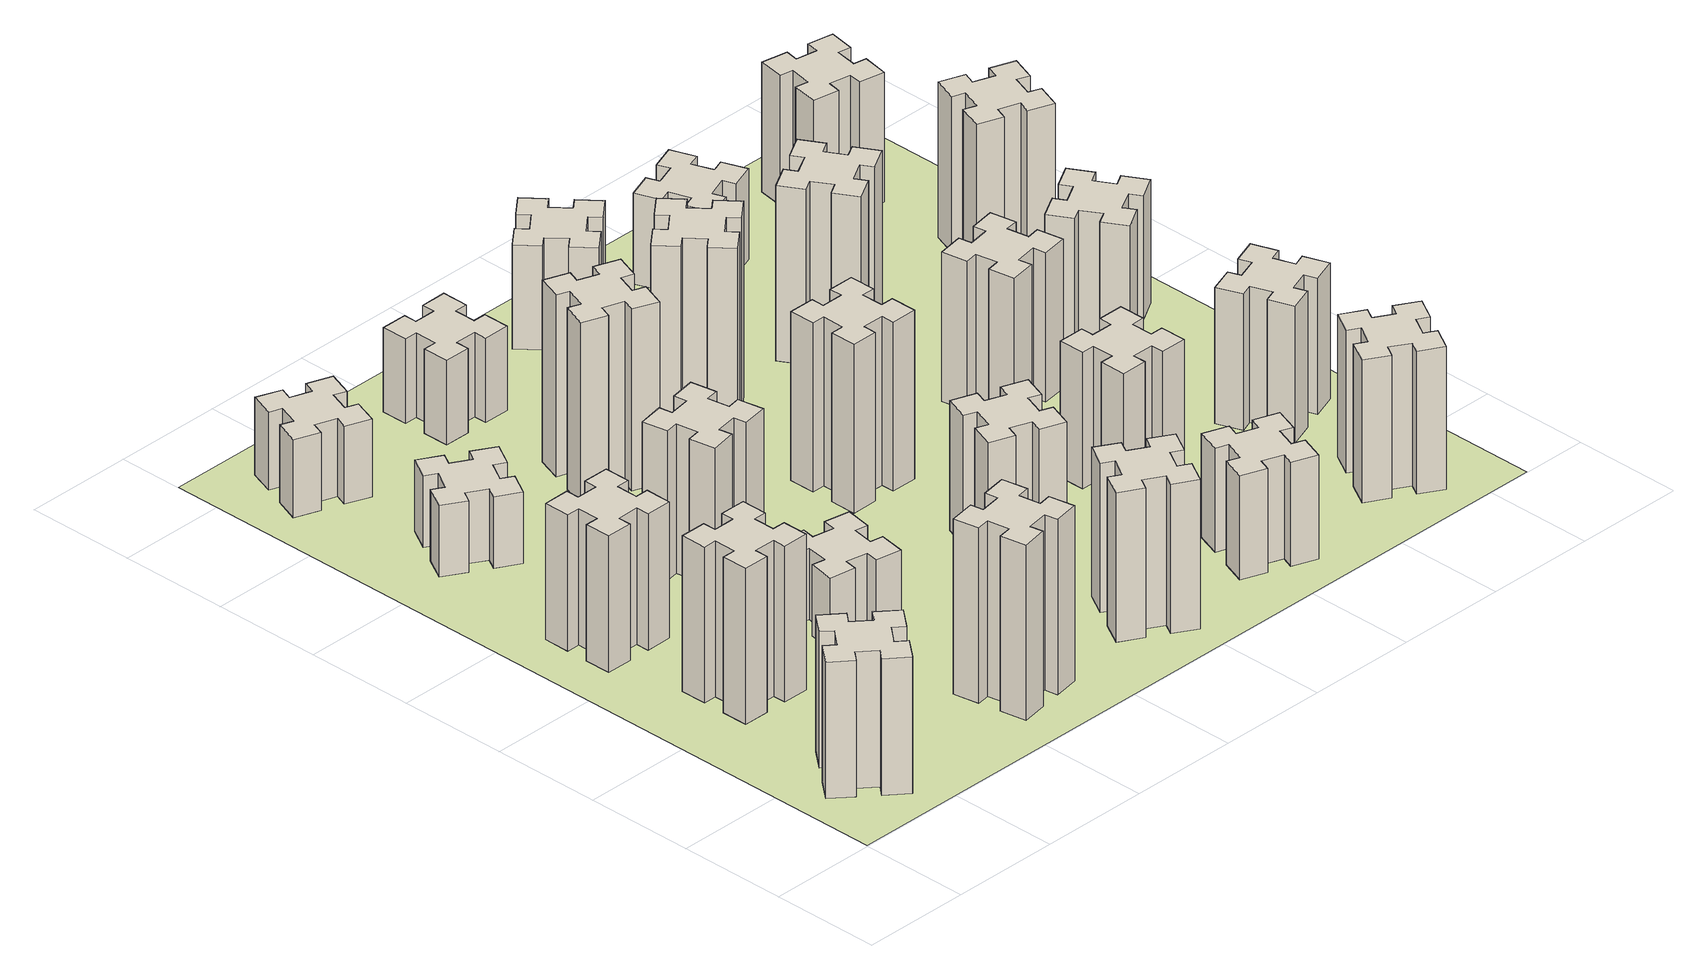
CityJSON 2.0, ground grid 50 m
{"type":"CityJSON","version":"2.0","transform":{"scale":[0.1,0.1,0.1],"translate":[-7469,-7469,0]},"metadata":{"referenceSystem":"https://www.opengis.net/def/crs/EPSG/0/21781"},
"CityObjects":{
"building1":{"type":"Building","attributes":{"class":"1000","function":"1000","usage":"1000","yearOfConstruction":2016,"roofType":"1000","measuredHeight":63,"storeysAboveGround":30,"storeysBelowGround":0},"geometry":[{"type":"Solid","lod":"1","boundaries":[[[[0,1,2,3,4,5,6,7,8,9,10,11,12,13,14,15,16,17,18,19]],[[17,16,20,21]],[[16,15,22,20]],[[15,14,23,22]],[[14,13,24,23]],[[13,12,25,24]],[[12,11,26,25]],[[11,10,27,26]],[[10,9,28,27]],[[9,8,29,28]],[[8,7,30,29]],[[7,6,31,30]],[[6,5,32,31]],[[5,4,33,32]],[[4,3,34,33]],[[3,2,35,34]],[[2,1,36,35]],[[1,0,37,36]],[[0,19,38,37]],[[19,18,39,38]],[[18,17,21,39]],[[24,25,26,27,28,29,30,31,32,33,34,35,36,37,38,39,21,20,22,23]]]]}]},
"building2":{"type":"Building","attributes":{"class":"1000","function":"1000","usage":"1000","yearOfConstruction":2016,"roofType":"1000","measuredHeight":72,"storeysAboveGround":30,"storeysBelowGround":0},"geometry":[{"type":"Solid","lod":"1","boundaries":[[[[40,41,42,43,44,45,46,47,48,49,50,51,52,53,54,55,56,57,58,59]],[[57,56,60,61]],[[56,55,62,60]],[[55,54,63,62]],[[54,53,64,63]],[[53,52,65,64]],[[52,51,66,65]],[[51,50,67,66]],[[50,49,68,67]],[[49,48,69,68]],[[48,47,70,69]],[[47,46,71,70]],[[46,45,72,71]],[[45,44,73,72]],[[44,43,74,73]],[[43,42,75,74]],[[42,41,76,75]],[[41,40,77,76]],[[40,59,78,77]],[[59,58,79,78]],[[58,57,61,79]],[[64,65,66,67,68,69,70,71,72,73,74,75,76,77,78,79,61,60,62,63]]]]}]},
"building3":{"type":"Building","attributes":{"class":"1000","function":"1000","usage":"1000","yearOfConstruction":2016,"roofType":"1000","measuredHeight":63,"storeysAboveGround":30,"storeysBelowGround":0},"geometry":[{"type":"Solid","lod":"1","boundaries":[[[[80,81,82,83,84,85,86,87,88,89,90,91,92,93,94,95,96,97,98,99]],[[97,96,100,101]],[[96,95,102,100]],[[95,94,103,102]],[[94,93,104,103]],[[93,92,105,104]],[[92,91,106,105]],[[91,90,107,106]],[[90,89,108,107]],[[89,88,109,108]],[[88,87,110,109]],[[87,86,111,110]],[[86,85,112,111]],[[85,84,113,112]],[[84,83,114,113]],[[83,82,115,114]],[[82,81,116,115]],[[81,80,117,116]],[[80,99,118,117]],[[99,98,119,118]],[[98,97,101,119]],[[104,105,106,107,108,109,110,111,112,113,114,115,116,117,118,119,101,100,102,103]]]]}]},
"building4":{"type":"Building","attributes":{"class":"1000","function":"1000","usage":"1000","yearOfConstruction":2016,"roofType":"1000","measuredHeight":33,"storeysAboveGround":30,"storeysBelowGround":0},"geometry":[{"type":"Solid","lod":"1","boundaries":[[[[120,121,122,123,124,125,126,127,128,129,130,131,132,133,134,135,136,137,138,139]],[[137,136,140,141]],[[136,135,142,140]],[[135,134,143,142]],[[134,133,144,143]],[[133,132,145,144]],[[132,131,146,145]],[[131,130,147,146]],[[130,129,148,147]],[[129,128,149,148]],[[128,127,150,149]],[[127,126,151,150]],[[126,125,152,151]],[[125,124,153,152]],[[124,123,154,153]],[[123,122,155,154]],[[122,121,156,155]],[[121,120,157,156]],[[120,139,158,157]],[[139,138,159,158]],[[138,137,141,159]],[[144,145,146,147,148,149,150,151,152,153,154,155,156,157,158,159,141,140,142,143]]]]}]},
"building5":{"type":"Building","attributes":{"class":"1000","function":"1000","usage":"1000","yearOfConstruction":2016,"roofType":"1000","measuredHeight":81,"storeysAboveGround":30,"storeysBelowGround":0},"geometry":[{"type":"Solid","lod":"1","boundaries":[[[[160,161,162,163,164,165,166,167,168,169,170,171,172,173,174,175,176,177,178,179]],[[177,176,180,181]],[[176,175,182,180]],[[175,174,183,182]],[[174,173,184,183]],[[173,172,185,184]],[[172,171,186,185]],[[171,170,187,186]],[[170,169,188,187]],[[169,168,189,188]],[[168,167,190,189]],[[167,166,191,190]],[[166,165,192,191]],[[165,164,193,192]],[[164,163,194,193]],[[163,162,195,194]],[[162,161,196,195]],[[161,160,197,196]],[[160,179,198,197]],[[179,178,199,198]],[[178,177,181,199]],[[184,185,186,187,188,189,190,191,192,193,194,195,196,197,198,199,181,180,182,183]]]]}]},
"building6":{"type":"Building","attributes":{"class":"1000","function":"1000","usage":"1000","yearOfConstruction":2016,"roofType":"1000","measuredHeight":36,"storeysAboveGround":30,"storeysBelowGround":0},"geometry":[{"type":"Solid","lod":"1","boundaries":[[[[200,201,202,203,204,205,206,207,208,209,210,211,212,213,214,215,216,217,218,219]],[[217,216,220,221]],[[216,215,222,220]],[[215,214,223,222]],[[214,213,224,223]],[[213,212,225,224]],[[212,211,226,225]],[[211,210,227,226]],[[210,209,228,227]],[[209,208,229,228]],[[208,207,230,229]],[[207,206,231,230]],[[206,205,232,231]],[[205,204,233,232]],[[204,203,234,233]],[[203,202,235,234]],[[202,201,236,235]],[[201,200,237,236]],[[200,219,238,237]],[[219,218,239,238]],[[218,217,221,239]],[[224,225,226,227,228,229,230,231,232,233,234,235,236,237,238,239,221,220,222,223]]]]}]},
"building7":{"type":"Building","attributes":{"class":"1000","function":"1000","usage":"1000","yearOfConstruction":2016,"roofType":"1000","measuredHeight":33,"storeysAboveGround":30,"storeysBelowGround":0},"geometry":[{"type":"Solid","lod":"1","boundaries":[[[[240,241,242,243,244,245,246,247,248,249,250,251,252,253,254,255,256,257,258,259]],[[257,256,260,261]],[[256,255,262,260]],[[255,254,263,262]],[[254,253,264,263]],[[253,252,265,264]],[[252,251,266,265]],[[251,250,267,266]],[[250,249,268,267]],[[249,248,269,268]],[[248,247,270,269]],[[247,246,271,270]],[[246,245,272,271]],[[245,244,273,272]],[[244,243,274,273]],[[243,242,275,274]],[[242,241,276,275]],[[241,240,277,276]],[[240,259,278,277]],[[259,258,279,278]],[[258,257,261,279]],[[264,265,266,267,268,269,270,271,272,273,274,275,276,277,278,279,261,260,262,263]]]]}]},
"building8":{"type":"Building","attributes":{"class":"1000","function":"1000","usage":"1000","yearOfConstruction":2016,"roofType":"1000","measuredHeight":69,"storeysAboveGround":30,"storeysBelowGround":0},"geometry":[{"type":"Solid","lod":"1","boundaries":[[[[280,281,282,283,284,285,286,287,288,289,290,291,292,293,294,295,296,297,298,299]],[[297,296,300,301]],[[296,295,302,300]],[[295,294,303,302]],[[294,293,304,303]],[[293,292,305,304]],[[292,291,306,305]],[[291,290,307,306]],[[290,289,308,307]],[[289,288,309,308]],[[288,287,310,309]],[[287,286,311,310]],[[286,285,312,311]],[[285,284,313,312]],[[284,283,314,313]],[[283,282,315,314]],[[282,281,316,315]],[[281,280,317,316]],[[280,299,318,317]],[[299,298,319,318]],[[298,297,301,319]],[[304,305,306,307,308,309,310,311,312,313,314,315,316,317,318,319,301,300,302,303]]]]}]},
"building9":{"type":"Building","attributes":{"class":"1000","function":"1000","usage":"1000","yearOfConstruction":2016,"roofType":"1000","measuredHeight":84,"storeysAboveGround":30,"storeysBelowGround":0},"geometry":[{"type":"Solid","lod":"1","boundaries":[[[[320,321,322,323,324,325,326,327,328,329,330,331,332,333,334,335,336,337,338,339]],[[337,336,340,341]],[[336,335,342,340]],[[335,334,343,342]],[[334,333,344,343]],[[333,332,345,344]],[[332,331,346,345]],[[331,330,347,346]],[[330,329,348,347]],[[329,328,349,348]],[[328,327,350,349]],[[327,326,351,350]],[[326,325,352,351]],[[325,324,353,352]],[[324,323,354,353]],[[323,322,355,354]],[[322,321,356,355]],[[321,320,357,356]],[[320,339,358,357]],[[339,338,359,358]],[[338,337,341,359]],[[344,345,346,347,348,349,350,351,352,353,354,355,356,357,358,359,341,340,342,343]]]]}]},
"building10":{"type":"Building","attributes":{"class":"1000","function":"1000","usage":"1000","yearOfConstruction":2016,"roofType":"1000","measuredHeight":69,"storeysAboveGround":30,"storeysBelowGround":0},"geometry":[{"type":"Solid","lod":"1","boundaries":[[[[360,361,362,363,364,365,366,367,368,369,370,371,372,373,374,375,376,377,378,379]],[[377,376,380,381]],[[376,375,382,380]],[[375,374,383,382]],[[374,373,384,383]],[[373,372,385,384]],[[372,371,386,385]],[[371,370,387,386]],[[370,369,388,387]],[[369,368,389,388]],[[368,367,390,389]],[[367,366,391,390]],[[366,365,392,391]],[[365,364,393,392]],[[364,363,394,393]],[[363,362,395,394]],[[362,361,396,395]],[[361,360,397,396]],[[360,379,398,397]],[[379,378,399,398]],[[378,377,381,399]],[[384,385,386,387,388,389,390,391,392,393,394,395,396,397,398,399,381,380,382,383]]]]}]},
"building11":{"type":"Building","attributes":{"class":"1000","function":"1000","usage":"1000","yearOfConstruction":2016,"roofType":"1000","measuredHeight":39,"storeysAboveGround":30,"storeysBelowGround":0},"geometry":[{"type":"Solid","lod":"1","boundaries":[[[[400,401,402,403,404,405,406,407,408,409,410,411,412,413,414,415,416,417,418,419]],[[417,416,420,421]],[[416,415,422,420]],[[415,414,423,422]],[[414,413,424,423]],[[413,412,425,424]],[[412,411,426,425]],[[411,410,427,426]],[[410,409,428,427]],[[409,408,429,428]],[[408,407,430,429]],[[407,406,431,430]],[[406,405,432,431]],[[405,404,433,432]],[[404,403,434,433]],[[403,402,435,434]],[[402,401,436,435]],[[401,400,437,436]],[[400,419,438,437]],[[419,418,439,438]],[[418,417,421,439]],[[424,425,426,427,428,429,430,431,432,433,434,435,436,437,438,439,421,420,422,423]]]]}]},
"building12":{"type":"Building","attributes":{"class":"1000","function":"1000","usage":"1000","yearOfConstruction":2016,"roofType":"1000","measuredHeight":60,"storeysAboveGround":30,"storeysBelowGround":0},"geometry":[{"type":"Solid","lod":"1","boundaries":[[[[440,441,442,443,444,445,446,447,448,449,450,451,452,453,454,455,456,457,458,459]],[[457,456,460,461]],[[456,455,462,460]],[[455,454,463,462]],[[454,453,464,463]],[[453,452,465,464]],[[452,451,466,465]],[[451,450,467,466]],[[450,449,468,467]],[[449,448,469,468]],[[448,447,470,469]],[[447,446,471,470]],[[446,445,472,471]],[[445,444,473,472]],[[444,443,474,473]],[[443,442,475,474]],[[442,441,476,475]],[[441,440,477,476]],[[440,459,478,477]],[[459,458,479,478]],[[458,457,461,479]],[[464,465,466,467,468,469,470,471,472,473,474,475,476,477,478,479,461,460,462,463]]]]}]},
"building13":{"type":"Building","attributes":{"class":"1000","function":"1000","usage":"1000","yearOfConstruction":2016,"roofType":"1000","measuredHeight":78,"storeysAboveGround":30,"storeysBelowGround":0},"geometry":[{"type":"Solid","lod":"1","boundaries":[[[[480,481,482,483,484,485,486,487,488,489,490,491,492,493,494,495,496,497,498,499]],[[497,496,500,501]],[[496,495,502,500]],[[495,494,503,502]],[[494,493,504,503]],[[493,492,505,504]],[[492,491,506,505]],[[491,490,507,506]],[[490,489,508,507]],[[489,488,509,508]],[[488,487,510,509]],[[487,486,511,510]],[[486,485,512,511]],[[485,484,513,512]],[[484,483,514,513]],[[483,482,515,514]],[[482,481,516,515]],[[481,480,517,516]],[[480,499,518,517]],[[499,498,519,518]],[[498,497,501,519]],[[504,505,506,507,508,509,510,511,512,513,514,515,516,517,518,519,501,500,502,503]]]]}]},
"building14":{"type":"Building","attributes":{"class":"1000","function":"1000","usage":"1000","yearOfConstruction":2016,"roofType":"1000","measuredHeight":90,"storeysAboveGround":30,"storeysBelowGround":0},"geometry":[{"type":"Solid","lod":"1","boundaries":[[[[520,521,522,523,524,525,526,527,528,529,530,531,532,533,534,535,536,537,538,539]],[[537,536,540,541]],[[536,535,542,540]],[[535,534,543,542]],[[534,533,544,543]],[[533,532,545,544]],[[532,531,546,545]],[[531,530,547,546]],[[530,529,548,547]],[[529,528,549,548]],[[528,527,550,549]],[[527,526,551,550]],[[526,525,552,551]],[[525,524,553,552]],[[524,523,554,553]],[[523,522,555,554]],[[522,521,556,555]],[[521,520,557,556]],[[520,539,558,557]],[[539,538,559,558]],[[538,537,541,559]],[[544,545,546,547,548,549,550,551,552,553,554,555,556,557,558,559,541,540,542,543]]]]}]},
"building15":{"type":"Building","attributes":{"class":"1000","function":"1000","usage":"1000","yearOfConstruction":2016,"roofType":"1000","measuredHeight":48,"storeysAboveGround":30,"storeysBelowGround":0},"geometry":[{"type":"Solid","lod":"1","boundaries":[[[[560,561,562,563,564,565,566,567,568,569,570,571,572,573,574,575,576,577,578,579]],[[577,576,580,581]],[[576,575,582,580]],[[575,574,583,582]],[[574,573,584,583]],[[573,572,585,584]],[[572,571,586,585]],[[571,570,587,586]],[[570,569,588,587]],[[569,568,589,588]],[[568,567,590,589]],[[567,566,591,590]],[[566,565,592,591]],[[565,564,593,592]],[[564,563,594,593]],[[563,562,595,594]],[[562,561,596,595]],[[561,560,597,596]],[[560,579,598,597]],[[579,578,599,598]],[[578,577,581,599]],[[584,585,586,587,588,589,590,591,592,593,594,595,596,597,598,599,581,580,582,583]]]]}]},
"building16":{"type":"Building","attributes":{"class":"1000","function":"1000","usage":"1000","yearOfConstruction":2016,"roofType":"1000","measuredHeight":48,"storeysAboveGround":30,"storeysBelowGround":0},"geometry":[{"type":"Solid","lod":"1","boundaries":[[[[600,601,602,603,604,605,606,607,608,609,610,611,612,613,614,615,616,617,618,619]],[[617,616,620,621]],[[616,615,622,620]],[[615,614,623,622]],[[614,613,624,623]],[[613,612,625,624]],[[612,611,626,625]],[[611,610,627,626]],[[610,609,628,627]],[[609,608,629,628]],[[608,607,630,629]],[[607,606,631,630]],[[606,605,632,631]],[[605,604,633,632]],[[604,603,634,633]],[[603,602,635,634]],[[602,601,636,635]],[[601,600,637,636]],[[600,619,638,637]],[[619,618,639,638]],[[618,617,621,639]],[[624,625,626,627,628,629,630,631,632,633,634,635,636,637,638,639,621,620,622,623]]]]}]},
"building17":{"type":"Building","attributes":{"class":"1000","function":"1000","usage":"1000","yearOfConstruction":2016,"roofType":"1000","measuredHeight":63,"storeysAboveGround":30,"storeysBelowGround":0},"geometry":[{"type":"Solid","lod":"1","boundaries":[[[[640,641,642,643,644,645,646,647,648,649,650,651,652,653,654,655,656,657,658,659]],[[657,656,660,661]],[[656,655,662,660]],[[655,654,663,662]],[[654,653,664,663]],[[653,652,665,664]],[[652,651,666,665]],[[651,650,667,666]],[[650,649,668,667]],[[649,648,669,668]],[[648,647,670,669]],[[647,646,671,670]],[[646,645,672,671]],[[645,644,673,672]],[[644,643,674,673]],[[643,642,675,674]],[[642,641,676,675]],[[641,640,677,676]],[[640,659,678,677]],[[659,658,679,678]],[[658,657,661,679]],[[664,665,666,667,668,669,670,671,672,673,674,675,676,677,678,679,661,660,662,663]]]]}]},
"building18":{"type":"Building","attributes":{"class":"1000","function":"1000","usage":"1000","yearOfConstruction":2016,"roofType":"1000","measuredHeight":69,"storeysAboveGround":30,"storeysBelowGround":0},"geometry":[{"type":"Solid","lod":"1","boundaries":[[[[680,681,682,683,684,685,686,687,688,689,690,691,692,693,694,695,696,697,698,699]],[[697,696,700,701]],[[696,695,702,700]],[[695,694,703,702]],[[694,693,704,703]],[[693,692,705,704]],[[692,691,706,705]],[[691,690,707,706]],[[690,689,708,707]],[[689,688,709,708]],[[688,687,710,709]],[[687,686,711,710]],[[686,685,712,711]],[[685,684,713,712]],[[684,683,714,713]],[[683,682,715,714]],[[682,681,716,715]],[[681,680,717,716]],[[680,699,718,717]],[[699,698,719,718]],[[698,697,701,719]],[[704,705,706,707,708,709,710,711,712,713,714,715,716,717,718,719,701,700,702,703]]]]}]},
"building19":{"type":"Building","attributes":{"class":"1000","function":"1000","usage":"1000","yearOfConstruction":2016,"roofType":"1000","measuredHeight":81,"storeysAboveGround":30,"storeysBelowGround":0},"geometry":[{"type":"Solid","lod":"1","boundaries":[[[[720,721,722,723,724,725,726,727,728,729,730,731,732,733,734,735,736,737,738,739]],[[737,736,740,741]],[[736,735,742,740]],[[735,734,743,742]],[[734,733,744,743]],[[733,732,745,744]],[[732,731,746,745]],[[731,730,747,746]],[[730,729,748,747]],[[729,728,749,748]],[[728,727,750,749]],[[727,726,751,750]],[[726,725,752,751]],[[725,724,753,752]],[[724,723,754,753]],[[723,722,755,754]],[[722,721,756,755]],[[721,720,757,756]],[[720,739,758,757]],[[739,738,759,758]],[[738,737,741,759]],[[744,745,746,747,748,749,750,751,752,753,754,755,756,757,758,759,741,740,742,743]]]]}]},
"building20":{"type":"Building","attributes":{"class":"1000","function":"1000","usage":"1000","yearOfConstruction":2016,"roofType":"1000","measuredHeight":66,"storeysAboveGround":30,"storeysBelowGround":0},"geometry":[{"type":"Solid","lod":"1","boundaries":[[[[760,761,762,763,764,765,766,767,768,769,770,771,772,773,774,775,776,777,778,779]],[[777,776,780,781]],[[776,775,782,780]],[[775,774,783,782]],[[774,773,784,783]],[[773,772,785,784]],[[772,771,786,785]],[[771,770,787,786]],[[770,769,788,787]],[[769,768,789,788]],[[768,767,790,789]],[[767,766,791,790]],[[766,765,792,791]],[[765,764,793,792]],[[764,763,794,793]],[[763,762,795,794]],[[762,761,796,795]],[[761,760,797,796]],[[760,779,798,797]],[[779,778,799,798]],[[778,777,781,799]],[[784,785,786,787,788,789,790,791,792,793,794,795,796,797,798,799,781,780,782,783]]]]}]},
"building21":{"type":"Building","attributes":{"class":"1000","function":"1000","usage":"1000","yearOfConstruction":2016,"roofType":"1000","measuredHeight":42,"storeysAboveGround":30,"storeysBelowGround":0},"geometry":[{"type":"Solid","lod":"1","boundaries":[[[[800,801,802,803,804,805,806,807,808,809,810,811,812,813,814,815,816,817,818,819]],[[817,816,820,821]],[[816,815,822,820]],[[815,814,823,822]],[[814,813,824,823]],[[813,812,825,824]],[[812,811,826,825]],[[811,810,827,826]],[[810,809,828,827]],[[809,808,829,828]],[[808,807,830,829]],[[807,806,831,830]],[[806,805,832,831]],[[805,804,833,832]],[[804,803,834,833]],[[803,802,835,834]],[[802,801,836,835]],[[801,800,837,836]],[[800,819,838,837]],[[819,818,839,838]],[[818,817,821,839]],[[824,825,826,827,828,829,830,831,832,833,834,835,836,837,838,839,821,820,822,823]]]]}]},
"building22":{"type":"Building","attributes":{"class":"1000","function":"1000","usage":"1000","yearOfConstruction":2016,"roofType":"1000","measuredHeight":63,"storeysAboveGround":30,"storeysBelowGround":0},"geometry":[{"type":"Solid","lod":"1","boundaries":[[[[840,841,842,843,844,845,846,847,848,849,850,851,852,853,854,855,856,857,858,859]],[[857,856,860,861]],[[856,855,862,860]],[[855,854,863,862]],[[854,853,864,863]],[[853,852,865,864]],[[852,851,866,865]],[[851,850,867,866]],[[850,849,868,867]],[[849,848,869,868]],[[848,847,870,869]],[[847,846,871,870]],[[846,845,872,871]],[[845,844,873,872]],[[844,843,874,873]],[[843,842,875,874]],[[842,841,876,875]],[[841,840,877,876]],[[840,859,878,877]],[[859,858,879,878]],[[858,857,861,879]],[[864,865,866,867,868,869,870,871,872,873,874,875,876,877,878,879,861,860,862,863]]]]}]},
"building23":{"type":"Building","attributes":{"class":"1000","function":"1000","usage":"1000","yearOfConstruction":2016,"roofType":"1000","measuredHeight":57,"storeysAboveGround":30,"storeysBelowGround":0},"geometry":[{"type":"Solid","lod":"1","boundaries":[[[[880,881,882,883,884,885,886,887,888,889,890,891,892,893,894,895,896,897,898,899]],[[897,896,900,901]],[[896,895,902,900]],[[895,894,903,902]],[[894,893,904,903]],[[893,892,905,904]],[[892,891,906,905]],[[891,890,907,906]],[[890,889,908,907]],[[889,888,909,908]],[[888,887,910,909]],[[887,886,911,910]],[[886,885,912,911]],[[885,884,913,912]],[[884,883,914,913]],[[883,882,915,914]],[[882,881,916,915]],[[881,880,917,916]],[[880,899,918,917]],[[899,898,919,918]],[[898,897,901,919]],[[904,905,906,907,908,909,910,911,912,913,914,915,916,917,918,919,901,900,902,903]]]]}]},
"building24":{"type":"Building","attributes":{"class":"1000","function":"1000","usage":"1000","yearOfConstruction":2016,"roofType":"1000","measuredHeight":72,"storeysAboveGround":30,"storeysBelowGround":0},"geometry":[{"type":"Solid","lod":"1","boundaries":[[[[920,921,922,923,924,925,926,927,928,929,930,931,932,933,934,935,936,937,938,939]],[[937,936,940,941]],[[936,935,942,940]],[[935,934,943,942]],[[934,933,944,943]],[[933,932,945,944]],[[932,931,946,945]],[[931,930,947,946]],[[930,929,948,947]],[[929,928,949,948]],[[928,927,950,949]],[[927,926,951,950]],[[926,925,952,951]],[[925,924,953,952]],[[924,923,954,953]],[[923,922,955,954]],[[922,921,956,955]],[[921,920,957,956]],[[920,939,958,957]],[[939,938,959,958]],[[938,937,941,959]],[[944,945,946,947,948,949,950,951,952,953,954,955,956,957,958,959,941,940,942,943]]]]}]},
"building25":{"type":"Building","attributes":{"class":"1000","function":"1000","usage":"1000","yearOfConstruction":2016,"roofType":"1000","measuredHeight":60,"storeysAboveGround":30,"storeysBelowGround":0},"geometry":[{"type":"Solid","lod":"1","boundaries":[[[[960,961,962,963,964,965,966,967,968,969,970,971,972,973,974,975,976,977,978,979]],[[977,976,980,981]],[[976,975,982,980]],[[975,974,983,982]],[[974,973,984,983]],[[973,972,985,984]],[[972,971,986,985]],[[971,970,987,986]],[[970,969,988,987]],[[969,968,989,988]],[[968,967,990,989]],[[967,966,991,990]],[[966,965,992,991]],[[965,964,993,992]],[[964,963,994,993]],[[963,962,995,994]],[[962,961,996,995]],[[961,960,997,996]],[[960,979,998,997]],[[979,978,999,998]],[[978,977,981,999]],[[984,985,986,987,988,989,990,991,992,993,994,995,996,997,998,999,981,980,982,983]]]]}]},
"landuse1":{"type":"LandUse","attributes":{"name":"plot1","function":"1010"},"geometry":[{"type":"MultiSurface","lod":"1","boundaries":[[[1000,1001,1002,1003]]]}]}
},
"vertices":[
[427,266,0],[492,343,0],[538,304,0],[615,396,0],[523,473,0],[484,427,0],[408,492,0],[446,538,0],[354,615,0],[277,523,0],[323,484,0],[259,408,0],[213,446,0],[136,354,0],[228,277,0],[266,323,0],[343,259,0],[304,213,0],[396,136,0],[473,228,0],[343,259,630],[304,213,630],[266,323,630],[228,277,630],[136,354,630],[213,446,630],[259,408,630],[323,484,630],[277,523,630],[354,615,630],[446,538,630],[408,492,630],[484,427,630],[523,473,630],[615,396,630],[538,304,630],[492,343,630],[427,266,630],[473,228,630],[396,136,630],
[525,1225,0],[425,1225,0],[425,1285,0],[305,1285,0],[305,1165,0],[365,1165,0],[365,1065,0],[305,1065,0],[305,945,0],[425,945,0],[425,1005,0],[525,1005,0],[525,945,0],[645,945,0],[645,1065,0],[585,1065,0],[585,1165,0],[645,1165,0],[645,1285,0],[525,1285,0],[585,1165,720],[645,1165,720],[585,1065,720],[645,1065,720],[645,945,720],[525,945,720],[525,1005,720],[425,1005,720],[425,945,720],[305,945,720],[305,1065,720],[365,1065,720],[365,1165,720],[305,1165,720],[305,1285,720],[425,1285,720],[425,1225,720],[525,1225,720],[525,1285,720],[645,1285,720],
[485,1705,0],[485,1805,0],[545,1805,0],[545,1925,0],[425,1925,0],[425,1865,0],[325,1865,0],[325,1925,0],[205,1925,0],[205,1805,0],[265,1805,0],[265,1705,0],[205,1705,0],[205,1585,0],[325,1585,0],[325,1645,0],[425,1645,0],[425,1585,0],[545,1585,0],[545,1705,0],[425,1645,630],[425,1585,630],[325,1645,630],[325,1585,630],[205,1585,630],[205,1705,630],[265,1705,630],[265,1805,630],[205,1805,630],[205,1925,630],[325,1925,630],[325,1865,630],[425,1865,630],[425,1925,630],[545,1925,630],[545,1805,630],[485,1805,630],[485,1705,630],[545,1705,630],[545,1585,630],
[377,2525,0],[464,2475,0],[434,2423,0],[538,2363,0],[598,2467,0],[546,2497,0],[596,2584,0],[648,2554,0],[708,2658,0],[604,2718,0],[574,2666,0],[487,2716,0],[517,2768,0],[413,2828,0],[353,2724,0],[405,2694,0],[355,2607,0],[303,2637,0],[243,2533,0],[347,2473,0],[355,2607,330],[303,2637,330],[405,2694,330],[353,2724,330],[413,2828,330],[517,2768,330],[487,2716,330],[574,2666,330],[604,2718,330],[708,2658,330],[648,2554,330],[596,2584,330],[546,2497,330],[598,2467,330],[538,2363,330],[434,2423,330],[464,2475,330],[377,2525,330],[347,2473,330],[243,2533,330],
[1332,345,0],[1315,444,0],[1374,454,0],[1353,572,0],[1235,551,0],[1245,492,0],[1147,475,0],[1137,534,0],[1018,513,0],[1039,395,0],[1098,405,0],[1116,307,0],[1057,297,0],[1077,178,0],[1196,199,0],[1185,258,0],[1284,276,0],[1294,217,0],[1412,237,0],[1391,356,0],[1284,276,810],[1294,217,810],[1185,258,810],[1196,199,810],[1077,178,810],[1057,297,810],[1116,307,810],[1098,405,810],[1039,395,810],[1018,513,810],[1137,534,810],[1147,475,810],[1245,492,810],[1235,551,810],[1353,572,810],[1374,454,810],[1315,444,810],[1332,345,810],[1391,356,810],[1412,237,810],
[291,3249,0],[385,3215,0],[364,3159,0],[477,3117,0],[518,3230,0],[462,3251,0],[496,3345,0],[552,3324,0],[593,3437,0],[480,3478,0],[460,3422,0],[366,3456,0],[387,3512,0],[274,3553,0],[233,3440,0],[289,3420,0],[255,3326,0],[199,3347,0],[157,3234,0],[270,3193,0],[255,3326,360],[199,3347,360],[289,3420,360],[233,3440,360],[274,3553,360],[387,3512,360],[366,3456,360],[460,3422,360],[480,3478,360],[593,3437,360],[552,3324,360],[496,3345,360],[462,3251,360],[518,3230,360],[477,3117,360],[364,3159,360],[385,3215,360],[291,3249,360],[270,3193,360],[157,3234,360],
[1016,1284,0],[998,1185,0],[939,1196,0],[918,1077,0],[1037,1057,0],[1047,1116,0],[1145,1098,0],[1135,1039,0],[1253,1018,0],[1274,1137,0],[1215,1147,0],[1232,1245,0],[1291,1235,0],[1312,1353,0],[1194,1374,0],[1184,1315,0],[1085,1332,0],[1096,1391,0],[977,1412,0],[957,1294,0],[1085,1332,330],[1096,1391,330],[1184,1315,330],[1194,1374,330],[1312,1353,330],[1291,1235,330],[1232,1245,330],[1215,1147,330],[1274,1137,330],[1253,1018,330],[1135,1039,330],[1145,1098,330],[1047,1116,330],[1037,1057,330],[918,1077,330],[939,1196,330],[998,1185,330],[1016,1284,330],[957,1294,330],[977,1412,330],
[1045,1972,0],[947,1955,0],[937,2014,0],[818,1993,0],[839,1875,0],[898,1885,0],[916,1787,0],[857,1777,0],[877,1658,0],[996,1679,0],[985,1738,0],[1084,1756,0],[1094,1697,0],[1212,1717,0],[1191,1836,0],[1132,1825,0],[1115,1924,0],[1174,1934,0],[1153,2052,0],[1035,2031,0],[1115,1924,690],[1174,1934,690],[1132,1825,690],[1191,1836,690],[1212,1717,690],[1094,1697,690],[1084,1756,690],[985,1738,690],[996,1679,690],[877,1658,690],[857,1777,690],[916,1787,690],[898,1885,690],[839,1875,690],[818,1993,690],[937,2014,690],[947,1955,690],[1045,1972,690],[1035,2031,690],[1153,2052,690],
[1129,2680,0],[1095,2586,0],[1039,2607,0],[997,2494,0],[1110,2453,0],[1131,2509,0],[1225,2475,0],[1204,2419,0],[1317,2377,0],[1358,2490,0],[1302,2511,0],[1336,2605,0],[1392,2584,0],[1433,2697,0],[1320,2738,0],[1300,2682,0],[1206,2716,0],[1227,2772,0],[1114,2813,0],[1073,2700,0],[1206,2716,840],[1227,2772,840],[1300,2682,840],[1320,2738,840],[1433,2697,840],[1392,2584,840],[1336,2605,840],[1302,2511,840],[1358,2490,840],[1317,2377,840],[1204,2419,840],[1225,2475,840],[1131,2509,840],[1110,2453,840],[997,2494,840],[1039,2607,840],[1095,2586,840],[1129,2680,840],[1073,2700,840],[1114,2813,840],
[2026,277,0],[2076,364,0],[2128,334,0],[2188,438,0],[2084,498,0],[2054,446,0],[1967,496,0],[1997,548,0],[1893,608,0],[1833,504,0],[1885,474,0],[1835,387,0],[1783,417,0],[1723,313,0],[1827,253,0],[1857,305,0],[1944,255,0],[1914,203,0],[2018,143,0],[2078,247,0],[1944,255,690],[1914,203,690],[1857,305,690],[1827,253,690],[1723,313,690],[1783,417,690],[1835,387,690],[1885,474,690],[1833,504,690],[1893,608,690],[1997,548,690],[1967,496,690],[2054,446,690],[2084,498,690],[2188,438,690],[2128,334,690],[2076,364,690],[2026,277,690],[2078,247,690],[2018,143,690],
[1005,3385,0],[1005,3285,0],[945,3285,0],[945,3165,0],[1065,3165,0],[1065,3225,0],[1165,3225,0],[1165,3165,0],[1285,3165,0],[1285,3285,0],[1225,3285,0],[1225,3385,0],[1285,3385,0],[1285,3505,0],[1165,3505,0],[1165,3445,0],[1065,3445,0],[1065,3505,0],[945,3505,0],[945,3385,0],[1065,3445,390],[1065,3505,390],[1165,3445,390],[1165,3505,390],[1285,3505,390],[1285,3385,390],[1225,3385,390],[1225,3285,390],[1285,3285,390],[1285,3165,390],[1165,3165,390],[1165,3225,390],[1065,3225,390],[1065,3165,390],[945,3165,390],[945,3285,390],[1005,3285,390],[1005,3385,390],[945,3385,390],[945,3505,390],
[1871,1029,0],[1965,995,0],[1944,939,0],[2057,897,0],[2098,1010,0],[2042,1031,0],[2076,1125,0],[2132,1104,0],[2173,1217,0],[2060,1258,0],[2040,1202,0],[1946,1236,0],[1967,1292,0],[1854,1333,0],[1813,1220,0],[1869,1200,0],[1835,1106,0],[1779,1127,0],[1737,1014,0],[1850,973,0],[1835,1106,600],[1779,1127,600],[1869,1200,600],[1813,1220,600],[1854,1333,600],[1967,1292,600],[1946,1236,600],[2040,1202,600],[2060,1258,600],[2173,1217,600],[2132,1104,600],[2076,1125,600],[2042,1031,600],[2098,1010,600],[2057,897,600],[1944,939,600],[1965,995,600],[1871,1029,600],[1850,973,600],[1737,1014,600],
[1965,1805,0],[1965,1905,0],[2025,1905,0],[2025,2025,0],[1905,2025,0],[1905,1965,0],[1805,1965,0],[1805,2025,0],[1685,2025,0],[1685,1905,0],[1745,1905,0],[1745,1805,0],[1685,1805,0],[1685,1685,0],[1805,1685,0],[1805,1745,0],[1905,1745,0],[1905,1685,0],[2025,1685,0],[2025,1805,0],[1905,1745,780],[1905,1685,780],[1805,1745,780],[1805,1685,780],[1685,1685,780],[1685,1805,780],[1745,1805,780],[1745,1905,780],[1685,1905,780],[1685,2025,780],[1805,2025,780],[1805,1965,780],[1905,1965,780],[1905,2025,780],[2025,2025,780],[2025,1905,780],[1965,1905,780],[1965,1805,780],[2025,1805,780],[2025,1685,780],
[1788,2479,0],[1864,2543,0],[1903,2497,0],[1995,2574,0],[1918,2666,0],[1872,2628,0],[1807,2704,0],[1853,2743,0],[1776,2835,0],[1684,2758,0],[1723,2712,0],[1646,2647,0],[1608,2693,0],[1516,2616,0],[1593,2524,0],[1639,2563,0],[1703,2486,0],[1657,2448,0],[1734,2356,0],[1826,2433,0],[1703,2486,900],[1657,2448,900],[1639,2563,900],[1593,2524,900],[1516,2616,900],[1608,2693,900],[1646,2647,900],[1723,2712,900],[1684,2758,900],[1776,2835,900],[1853,2743,900],[1807,2704,900],[1872,2628,900],[1918,2666,900],[1995,2574,900],[1903,2497,900],[1864,2543,900],[1788,2479,900],[1826,2433,900],[1734,2356,900],
[2509,460,0],[2475,366,0],[2419,387,0],[2377,274,0],[2490,233,0],[2511,289,0],[2605,255,0],[2584,199,0],[2697,157,0],[2738,270,0],[2682,291,0],[2716,385,0],[2772,364,0],[2813,477,0],[2700,518,0],[2680,462,0],[2586,496,0],[2607,552,0],[2494,593,0],[2453,480,0],[2586,496,480],[2607,552,480],[2680,462,480],[2700,518,480],[2813,477,480],[2772,364,480],[2716,385,480],[2682,291,480],[2738,270,480],[2697,157,480],[2584,199,480],[2605,255,480],[2511,289,480],[2490,233,480],[2377,274,480],[2419,387,480],[2475,366,480],[2509,460,480],[2453,480,480],[2494,593,480],
[1972,3468,0],[1907,3544,0],[1953,3583,0],[1876,3675,0],[1784,3598,0],[1823,3552,0],[1746,3487,0],[1708,3533,0],[1616,3456,0],[1693,3364,0],[1739,3403,0],[1803,3326,0],[1757,3288,0],[1834,3196,0],[1926,3273,0],[1888,3319,0],[1964,3383,0],[2003,3337,0],[2095,3414,0],[2018,3506,0],[1964,3383,480],[2003,3337,480],[1888,3319,480],[1926,3273,480],[1834,3196,480],[1757,3288,480],[1803,3326,480],[1739,3403,480],[1693,3364,480],[1616,3456,480],[1708,3533,480],[1746,3487,480],[1823,3552,480],[1784,3598,480],[1876,3675,480],[1953,3583,480],[1907,3544,480],[1972,3468,480],[2018,3506,480],[2095,3414,480],
[2645,1225,0],[2545,1225,0],[2545,1285,0],[2425,1285,0],[2425,1165,0],[2485,1165,0],[2485,1065,0],[2425,1065,0],[2425,945,0],[2545,945,0],[2545,1005,0],[2645,1005,0],[2645,945,0],[2765,945,0],[2765,1065,0],[2705,1065,0],[2705,1165,0],[2765,1165,0],[2765,1285,0],[2645,1285,0],[2705,1165,630],[2765,1165,630],[2705,1065,630],[2765,1065,630],[2765,945,630],[2645,945,630],[2645,1005,630],[2545,1005,630],[2545,945,630],[2425,945,630],[2425,1065,630],[2485,1065,630],[2485,1165,630],[2425,1165,630],[2425,1285,630],[2545,1285,630],[2545,1225,630],[2645,1225,630],[2645,1285,630],[2765,1285,630],
[2665,1738,0],[2764,1756,0],[2774,1697,0],[2892,1717,0],[2871,1836,0],[2812,1825,0],[2795,1924,0],[2854,1934,0],[2833,2052,0],[2715,2031,0],[2725,1972,0],[2627,1955,0],[2617,2014,0],[2498,1993,0],[2519,1875,0],[2578,1885,0],[2596,1787,0],[2537,1777,0],[2557,1658,0],[2676,1679,0],[2596,1787,690],[2537,1777,690],[2578,1885,690],[2519,1875,690],[2498,1993,690],[2617,2014,690],[2627,1955,690],[2725,1972,690],[2715,2031,690],[2833,2052,690],[2854,1934,690],[2795,1924,690],[2812,1825,690],[2871,1836,690],[2892,1717,690],[2774,1697,690],[2764,1756,690],[2665,1738,690],[2676,1679,690],[2557,1658,690],
[2616,2607,0],[2566,2694,0],[2618,2724,0],[2558,2828,0],[2454,2768,0],[2484,2716,0],[2397,2666,0],[2367,2718,0],[2263,2658,0],[2323,2554,0],[2375,2584,0],[2425,2497,0],[2373,2467,0],[2433,2363,0],[2537,2423,0],[2507,2475,0],[2594,2525,0],[2624,2473,0],[2728,2533,0],[2668,2637,0],[2594,2525,810],[2624,2473,810],[2507,2475,810],[2537,2423,810],[2433,2363,810],[2373,2467,810],[2425,2497,810],[2375,2584,810],[2323,2554,810],[2263,2658,810],[2367,2718,810],[2397,2666,810],[2484,2716,810],[2454,2768,810],[2558,2828,810],[2618,2724,810],[2566,2694,810],[2616,2607,810],[2668,2637,810],[2728,2533,810],
[3406,277,0],[3456,364,0],[3508,334,0],[3568,438,0],[3464,498,0],[3434,446,0],[3347,496,0],[3377,548,0],[3273,608,0],[3213,504,0],[3265,474,0],[3215,387,0],[3163,417,0],[3103,313,0],[3207,253,0],[3237,305,0],[3324,255,0],[3294,203,0],[3398,143,0],[3458,247,0],[3324,255,660],[3294,203,660],[3237,305,660],[3207,253,660],[3103,313,660],[3163,417,660],[3215,387,660],[3265,474,660],[3213,504,660],[3273,608,660],[3377,548,660],[3347,496,660],[3434,446,660],[3464,498,660],[3568,438,660],[3508,334,660],[3456,364,660],[3406,277,660],[3458,247,660],[3398,143,660],
[2616,3326,0],[2582,3420,0],[2638,3440,0],[2597,3553,0],[2484,3512,0],[2505,3456,0],[2411,3422,0],[2390,3478,0],[2277,3437,0],[2319,3324,0],[2375,3345,0],[2409,3251,0],[2353,3230,0],[2394,3117,0],[2507,3159,0],[2486,3215,0],[2580,3249,0],[2600,3193,0],[2713,3234,0],[2672,3347,0],[2580,3249,420],[2600,3193,420],[2486,3215,420],[2507,3159,420],[2394,3117,420],[2353,3230,420],[2409,3251,420],[2375,3345,420],[2319,3324,420],[2277,3437,420],[2390,3478,420],[2411,3422,420],[2505,3456,420],[2484,3512,420],[2597,3553,420],[2638,3440,420],[2582,3420,420],[2616,3326,420],[2672,3347,420],[2713,3234,420],
[3326,895,0],[3420,929,0],[3440,873,0],[3553,914,0],[3512,1027,0],[3456,1006,0],[3422,1100,0],[3478,1120,0],[3437,1233,0],[3324,1192,0],[3345,1136,0],[3251,1102,0],[3230,1158,0],[3117,1117,0],[3159,1004,0],[3215,1025,0],[3249,931,0],[3193,910,0],[3234,797,0],[3347,839,0],[3249,931,630],[3193,910,630],[3215,1025,630],[3159,1004,630],[3117,1117,630],[3230,1158,630],[3251,1102,630],[3345,1136,630],[3324,1192,630],[3437,1233,630],[3478,1120,630],[3422,1100,630],[3456,1006,630],[3512,1027,630],[3553,914,630],[3440,873,630],[3420,929,630],[3326,895,630],[3347,839,630],[3234,797,630],
[3215,1944,0],[3265,1857,0],[3213,1827,0],[3273,1723,0],[3377,1783,0],[3347,1835,0],[3434,1885,0],[3464,1833,0],[3568,1893,0],[3508,1997,0],[3456,1967,0],[3406,2054,0],[3458,2084,0],[3398,2188,0],[3294,2128,0],[3324,2076,0],[3237,2026,0],[3207,2078,0],[3103,2018,0],[3163,1914,0],[3237,2026,570],[3207,2078,570],[3324,2076,570],[3294,2128,570],[3398,2188,570],[3458,2084,570],[3406,2054,570],[3456,1967,570],[3508,1997,570],[3568,1893,570],[3464,1833,570],[3434,1885,570],[3347,1835,570],[3377,1783,570],[3273,1723,570],[3213,1827,570],[3265,1857,570],[3215,1944,570],[3163,1914,570],[3103,2018,570],
[3351,2509,0],[3445,2475,0],[3424,2419,0],[3537,2377,0],[3578,2490,0],[3522,2511,0],[3556,2605,0],[3612,2584,0],[3653,2697,0],[3540,2738,0],[3520,2682,0],[3426,2716,0],[3447,2772,0],[3334,2813,0],[3293,2700,0],[3349,2680,0],[3315,2586,0],[3259,2607,0],[3217,2494,0],[3330,2453,0],[3315,2586,720],[3259,2607,720],[3349,2680,720],[3293,2700,720],[3334,2813,720],[3447,2772,720],[3426,2716,720],[3520,2682,720],[3540,2738,720],[3653,2697,720],[3612,2584,720],[3556,2605,720],[3522,2511,720],[3578,2490,720],[3537,2377,720],[3424,2419,720],[3445,2475,720],[3351,2509,720],[3330,2453,720],[3217,2494,720],
[3167,3236,0],[3265,3218,0],[3255,3159,0],[3373,3138,0],[3394,3257,0],[3335,3267,0],[3352,3365,0],[3411,3355,0],[3432,3473,0],[3314,3494,0],[3304,3435,0],[3205,3452,0],[3216,3511,0],[3097,3532,0],[3077,3414,0],[3136,3404,0],[3118,3305,0],[3059,3316,0],[3038,3197,0],[3157,3177,0],[3118,3305,600],[3059,3316,600],[3136,3404,600],[3077,3414,600],[3097,3532,600],[3216,3511,600],[3205,3452,600],[3304,3435,600],[3314,3494,600],[3432,3473,600],[3411,3355,600],[3352,3365,600],[3335,3267,600],[3394,3257,600],[3373,3138,600],[3255,3159,600],[3265,3218,600],[3167,3236,600],[3157,3177,600],[3038,3197,600],
[5,3705,0],[3705,3705,0],[3705,5,0],[5,5,0]
]}
